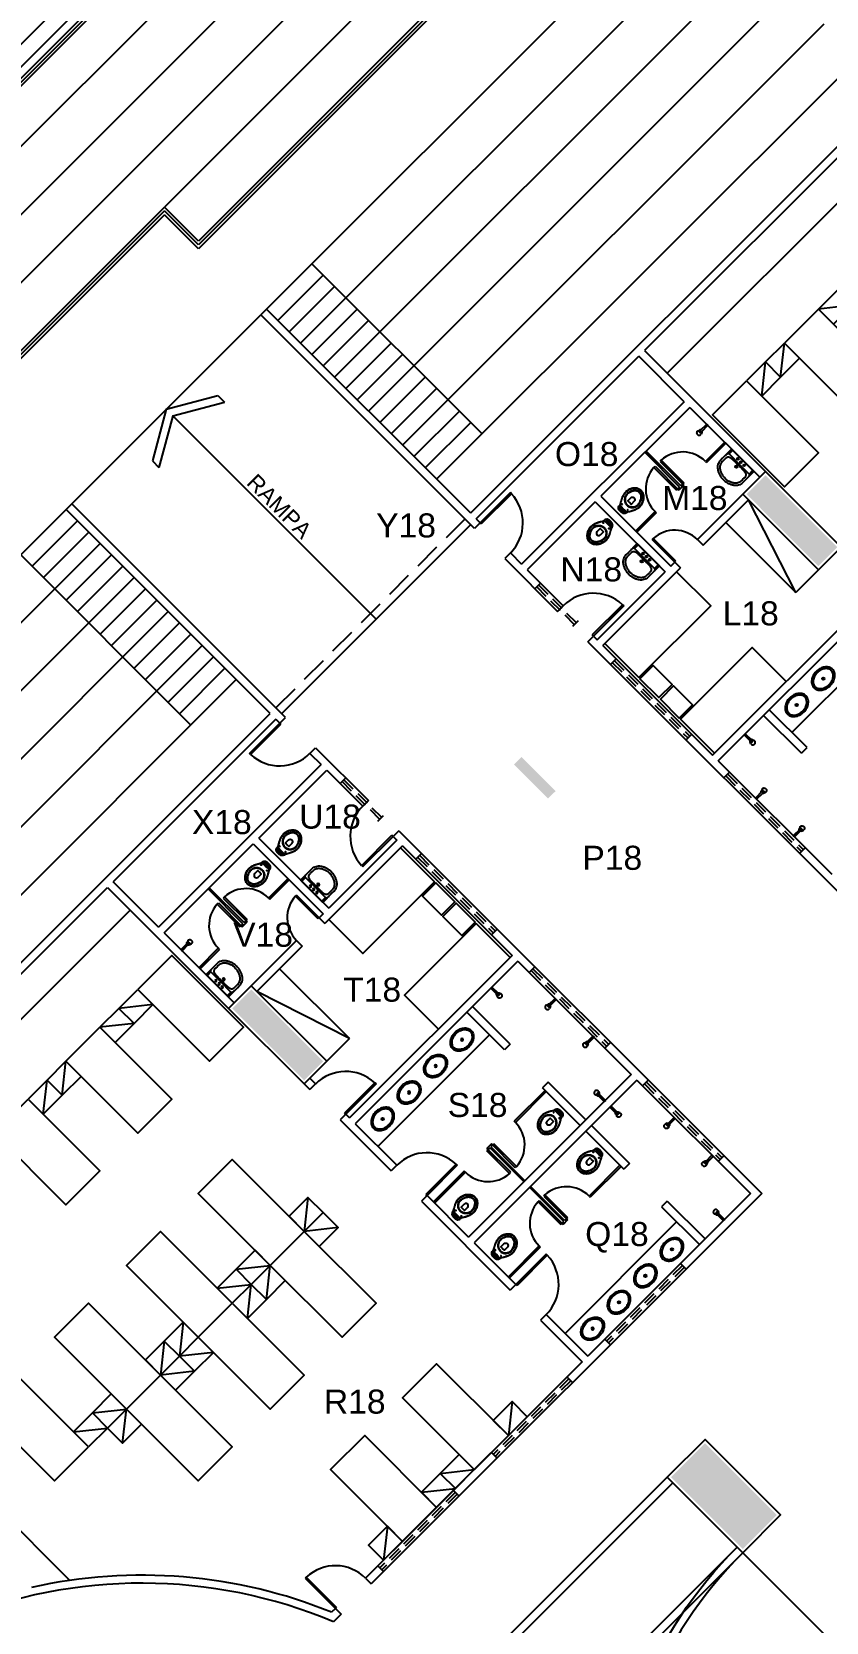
# Model space of a CAD drawing. Extents: x 652 to 872, y -56 to 210.
# Drawn here: x 798.19 to 813.04, y 89.05 to 118.8 of the extents above; entities that cross this region are included whole.
import ezdxf

# ---------------------------------------------------------------- set-up
doc = ezdxf.new("R2010")
doc.units = 0
doc.header["$LTSCALE"] = 2
doc.linetypes.add('HIDDEN', pattern=[0.375, 0.25, -0.125])
for name, color, linetype in [('ARQUIBANCADA-ARY', 2, 'CONTINUOUS'), ('DIVISÓRIAS-ARY', 2, 'CONTINUOUS'), ('ESQUADRIA-ALTA-ARY', 7, 'HIDDEN'), ('ESQUADRIA-ARY', 2, 'CONTINUOUS'), ('HACHURAS-ARY', 9, 'CONTINUOUS'), ('L_DECA', 7, 'CONTINUOUS'), ('MOBILIÁRIO-ARY', 7, 'CONTINUOUS'), ('PAREDE-ALTA-ARY', 1, 'CONTINUOUS'), ('PAREDE-BAIXA-ARY', 2, 'CONTINUOUS'), ('PEÇAS-SANIT-ARY', 7, 'CONTINUOUS'), ('PILARES-PRINC-ARY', 5, 'CONTINUOUS'), ('RAMPA-ARY', 2, 'CONTINUOUS'), ('RAMPA-INT-ARY', 7, 'CONTINUOUS'), ('RAMPA-PROJ-ARY', 7, 'HIDDEN'), ('TEXTO-PB-COR-ARY', 12, 'CONTINUOUS')]:
    doc.layers.add(name, color=color, linetype=linetype)
doc.styles.add('ARIAL', font='arial.ttf', dxfattribs={"height": 0.5})

# ---------------------------------------------------------------- blocks, each defined once
blk = doc.blocks.new('CHUVEIRO')
at = {"layer": 'PEÇAS-SANIT-ARY'}
for p, q in [((-0.029, 0.168), (-0.043, 0.208)), ((-0.015, 0.17), (0.015, 0.17)), ((-0.015, 0), (-0.015, 0.17)), ((0.015, 0), (-0.015, 0)), ((0.015, 0.17), (0.015, 0)), ((0.043, 0.207), (0.03, 0.175))]:
    blk.add_line(p, q, dxfattribs=at)
for points in [[(0.045, 0.22, 0.109452), (0.042, 0.235, 0.102376), (0.032, 0.248, 0.093737), (0.017, 0.257, 0.088426), (0, 0.26, 0.088426), (-0.017, 0.257, 0.093737), (-0.032, 0.248, 0.102376), (-0.042, 0.235, 0.109452), (-0.045, 0.22, 0.085068), (-0.043, 0.208, 0.102376)], [(0.015, 0.153, 0.061293), (0.021, 0.157, 0.104065), (0.028, 0.166, 0.115836), (0.03, 0.175, 0.115836), (0.028, 0.184, 0.104065), (0.021, 0.193, 0.09084), (0.012, 0.198, 0.083285), (0, 0.2, 0.083285), (-0.012, 0.198, 0.09084), (-0.021, 0.193, 0.104065), (-0.028, 0.184, 0.115836), (-0.03, 0.175, 0.115836), (-0.028, 0.166, 0.104065), (-0.021, 0.157, 0.061293), (-0.015, 0.153, 0.083285)], [(0.043, 0.207, 0.093692), (0.045, 0.22, 0.109452)]]:
    blk.add_lwpolyline(points, format="xyb", dxfattribs=at)
blk = doc.blocks.new('DUO04')
at = {"layer": 'L_DECA'}
blk.add_line((-27.8, 0), (27.8, 0), dxfattribs=at)
at = {"layer": 'L_DECA', "color": 1}
for p, q in [((-26.5, -9.9), (-26.5, 0)), ((26.5, -9.9), (26.5, 0)), ((-26.5, -9.9), (0, -9.9)), ((26.5, -9.9), (0, -9.9))]:
    blk.add_line(p, q, dxfattribs=at)
at = {"layer": 'L_DECA', "color": 7}
for points in [[(-27.8, 0), (-27.8, 0), (-28.5, -0.1), (-29.1, -0.3), (-29.4, -0.8), (-29.5, -1.4), (-29.5, -23.9)], [(27.8, 0), (27.8, 0), (28.5, -0.1), (29.1, -0.3), (29.4, -0.8), (29.5, -1.4), (29.5, -23.9)], [(-29.5, -23.9), (-29.5, -29.7), (-29.5, -29.7), (-29.4, -32.1), (-28.9, -34.4), (-28.2, -36.5), (-27.2, -38.6), (-26.1, -40.5), (-24.7, -42.2), (-23.1, -43.8), (-21.3, -45.2), (-21.3, -45.2), (-20.2, -45.9), (-19.1, -46.6), (-18, -47.2), (-16.9, -47.9), (-15.7, -48.4), (-14.5, -49), (-13.3, -49.4), (-12.1, -49.9), (-10.8, -50.3), (-9.5, -50.5), (-8.2, -50.9), (-6.7, -51.1), (-4.8, -51.4), (-2.9, -51.5), (-1.4, -51.5), (0, -51.5)], [(29.5, -23.9), (29.5, -29.7), (29.5, -29.7), (29.4, -32.1), (28.9, -34.4), (28.2, -36.5), (27.2, -38.6), (26.1, -40.5), (24.7, -42.2), (23.1, -43.8), (21.3, -45.2), (21.3, -45.2), (20.2, -45.9), (19.1, -46.6), (18, -47.2), (16.9, -47.9), (15.7, -48.4), (14.5, -49), (13.3, -49.4), (12.1, -49.9), (10.8, -50.3), (9.5, -50.5), (8.2, -50.9), (6.7, -51.1), (4.8, -51.4), (2.9, -51.5), (1.4, -51.5), (0, -51.5)]]:
    blk.add_lwpolyline(points, dxfattribs=at)
at = {"layer": 'L_DECA', "color": 1}
for points in [[(-26.5, -9.9), (-26.9, -10), (-27.5, -10.1), (-28, -10.6), (-28.4, -11.2), (-28.7, -11.9), (-29, -12.7), (-29.2, -13.7), (-29.4, -15), (-29.5, -16.8)], [(0, -12.4), (0, -12.4), (-0.8, -12.4), (-1.4, -12.4), (-1.1, -12.4), (-1.8, -12.4), (-2.5, -12.4), (-3.3, -12.4), (-3.9, -12.4), (-4.7, -12.4), (-7.9, -12.4), (-8.6, -12.4), (-9.3, -12.4), (-10, -12.4), (-10.7, -12.4), (-11.4, -12.4), (-12, -12.4), (-12.7, -12.4), (-12.7, -12.4), (-13.7, -12.4), (-14.7, -12.5), (-15.8, -12.6), (-16.8, -12.8), (-17.8, -13), (-18.8, -13.2), (-19.8, -13.5), (-20.8, -13.7), (-20.8, -13.7), (-21.7, -14.1), (-22.6, -14.7), (-23.3, -15.4), (-23.9, -16.1), (-24.5, -17), (-24.8, -18), (-25.1, -19), (-25.2, -20), (-25.2, -20), (-25.2, -21.8), (-25.2, -23.1), (-25.2, -23.9)], [(-25.2, -23.9), (-25.2, -27.3), (-25.2, -29.6), (-25.2, -29.6), (-25, -31.4), (-24.8, -33.1), (-24.2, -34.8), (-23.5, -36.3), (-22.6, -37.8), (-21.6, -39.1), (-20.4, -40.4), (-19.1, -41.4), (-19.1, -41.4), (-18.1, -42.1), (-17.1, -42.7), (-16.2, -43.3), (-15.2, -43.9), (-14.1, -44.4), (-13, -44.8), (-11.9, -45.3), (-10.8, -45.7), (-9.7, -46.1), (-8.6, -46.4), (-6.7, -46.8), (-5.2, -47), (-3.3, -47.2), (-2.1, -47.2), (-1, -47.2), (0, -47.2)], [(0, -12.4), (0, -12.4), (0.8, -12.4), (1.4, -12.4), (1.1, -12.4), (1.8, -12.4), (2.5, -12.4), (3.3, -12.4), (3.9, -12.4), (4.7, -12.4), (7.9, -12.4), (8.6, -12.4), (9.3, -12.4), (10, -12.4), (10.7, -12.4), (11.4, -12.4), (12, -12.4), (12.7, -12.4), (12.7, -12.4), (13.7, -12.4), (14.7, -12.5), (15.8, -12.6), (16.8, -12.8), (17.8, -13), (18.8, -13.2), (19.8, -13.5), (20.8, -13.7), (20.8, -13.7), (21.7, -14.1), (22.6, -14.7), (23.3, -15.4), (23.9, -16.1), (24.5, -17), (24.8, -18), (25.1, -19), (25.2, -20), (25.2, -20), (25.2, -21.8), (25.2, -23.1), (25.2, -23.9)], [(25.2, -23.9), (25.2, -27.3), (25.2, -29.6), (25.2, -29.6), (25, -31.4), (24.8, -33.1), (24.2, -34.8), (23.5, -36.3), (22.6, -37.8), (21.6, -39.1), (20.4, -40.4), (19.1, -41.4), (19.1, -41.4), (18.1, -42.1), (17.1, -42.7), (16.2, -43.3), (15.2, -43.9), (14.1, -44.4), (13, -44.8), (11.9, -45.3), (10.8, -45.7), (9.7, -46.1), (8.6, -46.4), (6.7, -46.8), (5.2, -47), (3.3, -47.2), (2.1, -47.2), (1, -47.2), (0, -47.2)], [(26.5, -9.9), (26.9, -10), (27.5, -10.1), (28, -10.6), (28.4, -11.2), (28.7, -11.9), (29, -12.7), (29.2, -13.7), (29.4, -15), (29.5, -16.8)]]:
    blk.add_lwpolyline(points, dxfattribs=at)
for centre, radius in [((-8.5, -4.9), 1.75), ((0, -17), 2.25), ((0, -4.9), 1.75), ((0, -17), 0.981), ((8.5, -4.9), 1.75)]:
    blk.add_circle(centre, radius, dxfattribs=at)
blk = doc.blocks.new('RAV10')
at = {"layer": 'L_DECA'}
blk.add_lwpolyline([(4.6, -12.9), (8.2, -12.9), (8.2, -12.9), (8.7, -13), (9.2, -13.2), (9.6, -13.5), (9.9, -14), (10.1, -14.3), (10.1, -14.3), (10.1, -14.3), (10.1, -14.3), (10.1, -14.3), (10.1, -14.3), (12.2, -18), (12.2, -18), (12.5, -18.6), (12.8, -19.1), (13.1, -19.6), (13.3, -20.1), (13.3, -20.1), (13.6, -20.6), (13.9, -21.1), (14.2, -21.5), (14.5, -22.1), (14.7, -22.6), (15, -23.1), (15.3, -23.6), (15.5, -24.1), (15.5, -24.1), (15.9, -24.8), (16.3, -25.6), (16.6, -26.3), (16.9, -27), (17.2, -27.8), (17.5, -28.6), (17.8, -29.4), (18, -30.2), (18, -30.2), (18.3, -31.4), (18.6, -32.6), (18.8, -33.9), (19, -35.2), (19.1, -36.4), (19.1, -37.7), (19.1, -39), (19, -40.3), (19, -40.3), (18.8, -41.6), (18.6, -42.9), (18.2, -44.2), (17.9, -45.5), (17.4, -46.8), (16.9, -48), (16.4, -49.3), (15.8, -50.4), (15.8, -50.4), (15.2, -51.4), (14.6, -52.3), (13.9, -53.1), (13.3, -53.9), (12.5, -54.8), (11.7, -55.5), (10.9, -56.3), (10.1, -57), (10.1, -57), (9, -57.8), (7.9, -58.5), (6.6, -59.1), (5.4, -59.6), (4.1, -60), (2.8, -60.3), (1.4, -60.4), (0, -60.5), (0, -60.5), (-1.4, -60.4), (-2.7, -60.3), (-4, -60), (-5.3, -59.6), (-6.6, -59.1), (-7.8, -58.5), (-9, -57.8), (-10.1, -57), (-10.1, -57), (-10.9, -56.3), (-11.7, -55.5), (-12.5, -54.8), (-13.2, -53.9), (-13.9, -53.1), (-14.5, -52.3), (-15.1, -51.4), (-15.7, -50.4), (-15.7, -50.4), (-16.3, -49.3), (-16.9, -48), (-17.4, -46.8), (-17.8, -45.5), (-18.2, -44.2), (-18.5, -42.9), (-18.7, -41.6), (-19, -40.3), (-19, -40.3), (-19, -39), (-19, -37.7), (-19, -36.4), (-18.9, -35.2), (-18.7, -33.9), (-18.5, -32.6), (-18.2, -31.4), (-17.9, -30.2), (-17.9, -30.2), (-17.7, -29.4), (-17.4, -28.6), (-17.1, -27.8), (-16.9, -27), (-16.6, -26.3), (-16.2, -25.6), (-15.8, -24.8), (-15.5, -24.1), (-15.5, -24.1), (-15.2, -23.6), (-15, -23.1), (-14.7, -22.6), (-14.4, -22.1), (-14.2, -21.5), (-13.9, -21.1), (-13.6, -20.6), (-13.3, -20.1), (-13.3, -20.1), (-13.1, -19.6), (-12.8, -19.1), (-12.4, -18.6), (-12.1, -18), (-10.1, -14.3), (-10.1, -14.3), (-10.1, -14.3), (-10.1, -14.3), (-10.1, -14.3), (-10.1, -14.3), (-9.8, -14), (-9.8, -14), (-9.6, -13.5), (-9.1, -13.2), (-8.6, -13), (-8.1, -12.9), (-4.5, -12.9)], dxfattribs=at)
at = {"layer": 'L_DECA', "color": 1}
for points in [[(12.2, -18), (13.3, -20.1), (13.3, -20.1), (13.6, -20.6), (13.8, -21.1), (14.1, -21.5), (14.3, -22.1), (14.5, -22.6), (14.7, -23.1), (15, -23.6), (15.2, -24.1), (15.2, -24.1), (15.5, -24.8), (15.9, -25.6), (16.2, -26.3), (16.6, -27.1), (16.9, -27.8), (17.1, -28.5), (17.4, -29.4), (17.6, -30.2), (17.6, -30.2), (17.9, -31.4), (18.1, -32.6), (18.3, -33.9), (18.5, -35.2), (18.5, -36.4), (18.5, -37.7), (18.5, -39), (18.4, -40.3), (18.4, -40.3), (18.2, -41.6), (17.9, -42.9), (17.6, -44.2), (17.2, -45.5), (16.7, -46.8), (16.2, -48), (15.6, -49.3), (15, -50.4), (15, -50.4), (14.4, -51.2), (13.9, -52), (13.3, -52.8), (12.8, -53.5), (12.2, -54.2), (11.5, -54.9), (10.9, -55.5), (10.1, -56.2), (10.1, -56.2), (9, -57.1), (7.9, -57.8), (6.6, -58.4), (5.4, -58.9), (4.1, -59.3), (2.8, -59.6), (1.4, -59.8), (0, -59.8), (0, -59.8), (-1.4, -59.8), (-2.7, -59.6), (-4.1, -59.3), (-5.3, -58.9), (-6.6, -58.4), (-7.8, -57.8), (-9, -57.1), (-10.1, -56.2), (-10.1, -56.2), (-10.8, -55.5), (-11.5, -54.9), (-12.1, -54.2), (-12.7, -53.5), (-13.3, -52.8), (-13.9, -52), (-14.4, -51.2), (-14.9, -50.4), (-14.9, -50.4), (-15.5, -49.3), (-16.1, -48), (-16.6, -46.8), (-17.1, -45.5), (-17.5, -44.2), (-17.9, -42.9), (-18.1, -41.6), (-18.3, -40.3), (-18.3, -40.3), (-18.4, -39.1), (-18.5, -37.7), (-18.5, -36.4), (-18.4, -35.2), (-18.2, -33.9), (-18, -32.6), (-17.8, -31.4), (-17.5, -30.2), (-17.5, -30.2), (-17.3, -29.4), (-17, -28.6), (-16.8, -27.8), (-16.5, -27.1), (-16.2, -26.3), (-15.8, -25.6), (-15.5, -24.8), (-15.2, -24.1), (-15.2, -24.1), (-15, -23.6), (-14.7, -23.1), (-14.5, -22.6), (-14.2, -22.1), (-14, -21.5), (-13.7, -21.1), (-13.5, -20.6), (-13.2, -20.1), (-12.1, -18)], [(-12.9, -30.2), (-12.9, -30.2), (-12.4, -29.3), (-11.9, -28.4), (-11.2, -27.7), (-10.6, -26.9), (-9.9, -26.2), (-9.2, -25.6), (-8.4, -25), (-7.5, -24.4), (-6.7, -23.9), (-5.8, -23.5), (-4.9, -23.1), (-3.9, -22.8), (-3, -22.6), (-2, -22.4), (-1, -22.3), (0, -22.2), (0, -22.2), (1, -22.3), (2, -22.4), (3, -22.6), (4, -22.8), (5, -23.1), (5.8, -23.5), (6.8, -23.9), (7.6, -24.4), (8.5, -25), (9.3, -25.6), (10, -26.2), (10.6, -26.9), (11.3, -27.7), (12, -28.4), (12.5, -29.3), (13, -30.2), (13, -30.2), (13.6, -31.3), (14, -32.6), (14.3, -33.8), (14.6, -35.1), (14.7, -36.4), (14.7, -37.7), (14.7, -39), (14.4, -40.3), (14.4, -40.3), (14.2, -41.6), (13.8, -42.9), (13.4, -44.2), (12.9, -45.5), (12.4, -46.8), (11.7, -48), (11.1, -49.3), (10.4, -50.4), (10.4, -50.4), (9.4, -51.7), (8.4, -52.8), (7.2, -53.8), (5.9, -54.6), (4.5, -55.2), (3.1, -55.8), (1.5, -56.1), (0, -56.2), (0, -56.2), (-1.5, -56.1), (-3.1, -55.8), (-4.4, -55.2), (-5.8, -54.6), (-7.1, -53.8), (-8.3, -52.8), (-9.3, -51.7), (-10.3, -50.4), (-10.3, -50.4), (-11, -49.3), (-11.7, -48), (-12.3, -46.8), (-12.8, -45.5), (-13.3, -44.2), (-13.7, -42.9), (-14.1, -41.6), (-14.4, -40.3), (-14.4, -40.3), (-14.6, -39), (-14.7, -37.7), (-14.6, -36.4), (-14.5, -35.1), (-14.2, -33.8), (-13.9, -32.6), (-13.5, -31.3), (-12.9, -30.2)], [(-12, -30.2), (-12, -30.2), (-11.5, -29.4), (-11, -28.6), (-10.4, -27.9), (-9.8, -27.2), (-9.1, -26.7), (-8.5, -26.1), (-7.7, -25.5), (-6.9, -25), (-6.1, -24.6), (-5.3, -24.2), (-4.5, -23.9), (-3.6, -23.6), (-2.8, -23.4), (-1.8, -23.2), (-0.9, -23.2), (0, -23.1), (0, -23.1), (0.9, -23.2), (1.9, -23.2), (2.8, -23.4), (3.6, -23.6), (4.5, -23.9), (5.4, -24.2), (6.2, -24.6), (7, -25), (7.7, -25.5), (8.5, -26.1), (9.2, -26.7), (9.8, -27.2), (10.4, -27.9), (11, -28.6), (11.5, -29.4), (12, -30.2), (12, -30.2), (12.7, -31.3), (13.2, -32.6), (13.6, -33.8), (13.9, -35), (14.1, -36.4), (14.1, -37.7), (14.1, -39), (13.9, -40.3), (13.9, -40.3), (13.6, -41.7), (13.2, -43), (12.8, -44.3), (12.3, -45.5), (11.7, -46.9), (11.1, -48.1), (10.4, -49.3), (9.6, -50.4), (9.6, -50.4), (8.8, -51.6), (7.8, -52.6), (6.7, -53.5), (5.5, -54.2), (4.2, -54.8), (2.8, -55.3), (1.5, -55.5), (0, -55.7), (0, -55.7), (-1.5, -55.5), (-2.8, -55.3), (-4.2, -54.8), (-5.4, -54.2), (-6.6, -53.5), (-7.7, -52.6), (-8.7, -51.6), (-9.6, -50.4), (-9.6, -50.4), (-10.3, -49.3), (-11, -48.1), (-11.7, -46.9), (-12.2, -45.5), (-12.7, -44.3), (-13.1, -43), (-13.5, -41.7), (-13.8, -40.3), (-13.8, -40.3), (-14, -39), (-14.1, -37.7), (-14, -36.4), (-13.9, -35), (-13.6, -33.8), (-13.2, -32.6), (-12.7, -31.3), (-12, -30.2)], [(-7.7, -9.4), (-8.1, -10.1), (-8.5, -10.8), (-8.6, -11.4), (-8.8, -12.2), (-8.8, -13.1)], [(-5.1, -12.9), (-5.1, -9.7), (-5.1, -7.8), (-5.1, -7.8), (-5.2, -7.6), (-5.3, -7.5), (-5.5, -7.4), (-5.9, -7.6), (-5.9, -7.6), (-6.4, -8), (-7.1, -8.6), (-7.7, -9.4)], [(5.1, -9.3), (5, -8.9), (4.6, -8.3), (3.9, -7.8), (3.1, -7.7), (0, -7.7), (-3.1, -7.7), (-3.1, -7.7), (-3.9, -7.8), (-4.5, -8.3), (-5, -8.9), (-5.1, -9.7)], [(4.6, -12.9), (4.6, -12.9), (4.2, -12.9), (3.9, -12.6), (3.6, -12.4), (3.6, -12), (3.6, -10.7), (3.6, -10.7), (3.6, -10.5), (3.6, -10.4), (3.7, -10.2), (3.9, -10.1), (3.9, -10.1), (3.9, -9.9), (3.9, -9.7), (3.8, -9.5), (3.6, -9.4), (0, -9.4), (-3.5, -9.4), (-3.5, -9.4), (-3.7, -9.5), (-3.9, -9.7), (-3.9, -9.9), (-3.8, -10.1), (-3.8, -10.1), (-3.6, -10.2), (-3.6, -10.4), (-3.5, -10.5), (-3.5, -10.7), (-3.5, -12), (-3.5, -12), (-3.6, -12.4), (-3.8, -12.6), (-4.1, -12.9), (-4.5, -12.9)], [(-4.5, -37), (-4.5, -29), (0, -29)], [(3.7, -10.3), (0, -10.3), (-3.6, -10.3)], [(4.6, -37), (4.6, -29), (0, -29)], [(5.1, -12.9), (5.1, -9.7), (5.1, -7.8), (5.1, -7.8), (5.2, -7.6), (5.3, -7.5), (5.5, -7.4), (5.9, -7.6), (5.9, -7.6), (6.4, -8), (7.1, -8.6), (7.7, -9.4)], [(7.7, -9.4), (8.1, -10.1), (8.5, -10.8), (8.6, -11.4), (8.8, -12.2), (8.8, -13.1)]]:
    blk.add_lwpolyline(points, dxfattribs=at)
at = {"layer": 'L_DECA', "color": 7}
for points in [[(10.1, -14.3), (10.1, -14.3), (10.1, -14.3), (10.1, -14.3), (10.1, -14.3), (10.1, -14.3), (9.6, -11.3), (9.6, -11.3), (9.3, -10.2), (8.9, -9.3), (8.3, -8.5), (7.7, -7.7), (6.9, -7), (6.1, -6.5), (5.1, -6.2), (4.1, -5.9), (4.1, -5.9), (3.6, -5.8), (3.1, -5.7), (2.6, -5.6), (2, -5.6), (1.5, -5.6), (1, -5.5), (0.5, -5.5), (0, -5.5), (0, -5.5), (-0.5, -5.5), (-1, -5.5), (-1.5, -5.6), (-2, -5.6), (-2.5, -5.6), (-3, -5.7), (-3.5, -5.8), (-4, -5.9), (-4, -5.9), (-5, -6.2), (-6, -6.5), (-6.9, -7), (-7.6, -7.7), (-8.2, -8.5), (-8.8, -9.3), (-9.3, -10.2), (-9.6, -11.3), (-10, -14.3), (-10, -14.3), (-10, -14.3), (-10, -14.3), (-10, -14.3), (-10.1, -14.3)], [(-4.5, -12.9), (0, -12.9)], [(4.6, -12.9), (0, -12.9)]]:
    blk.add_lwpolyline(points, dxfattribs=at)
at = {"layer": 'L_DECA', "color": 1}
for centre in [(-7.6, -17), (7.6, -17)]:
    blk.add_circle(centre, 0.672, dxfattribs=at)
blk.add_arc((0, -37), 4.56, 180, 0, dxfattribs=at)
blk = doc.blocks.new('CUB01')
at = {"layer": 'L_DECA'}
blk.add_lwpolyline([(-24.5, -18.7, 0.124977), (-22.8, -25.6, 0.105809), (-17.3, -31.9, 0.086634), (-9.6, -35.9, 0.076682), (0, -37.4, 0.076682), (9.6, -35.9, 0.086634), (17.3, -31.9, 0.105809), (22.8, -25.6, 0.124977), (24.5, -18.7, 0.124977), (22.8, -11.8, 0.105809), (17.3, -5.5, 0.086634), (9.6, -1.5, 0.076682), (0, 0, 0.076682), (-9.6, -1.5, 0.086634), (-17.3, -5.5, 0.105809), (-22.8, -11.8, 0.124977)], format="xyb", close=True, dxfattribs=at)
at = {"layer": 'L_DECA', "color": 1}
blk.add_lwpolyline([(0.1, -2.9, 0.074123), (-8.3, -4.1, 0.084852), (-15, -7.5, 0.106323), (-19.8, -12.9, 0.128843), (-21.3, -18.6, 0.128843), (-19.8, -24.4, 0.106323), (-15, -29.8, 0.084852), (-8.3, -33.1, 0.074123), (0.1, -34.4, 0.074123), (8.6, -33.1, 0.084852), (15.3, -29.8, 0.106323), (20, -24.4, 0.128843), (21.5, -18.6, 0.128843), (20, -12.9, 0.106323), (15.3, -7.5, 0.084852), (8.6, -4.1, 0.074123)], format="xyb", close=True, dxfattribs=at)
for radius in [2.25, 1.06]:
    blk.add_circle((0.1, -18.7), radius, dxfattribs=at)

msp = doc.modelspace()

# ---------------------------------------------------------------- hatches: boundary and pattern name
at = {"layer": 'HACHURAS-ARY', "ltscale": 0.5}
for points in [[(811.905, 110.502), (811.552, 110.149), (812.895, 108.805), (813.249, 109.159)], [(807.344, 105.234), (807.203, 105.093), (807.839, 104.457), (807.981, 104.598)], [(802.289, 100.886), (801.935, 100.532), (803.278, 99.189), (803.632, 99.542)], [(810.774, 92.4), (810.137, 91.764), (811.481, 90.421), (812.117, 91.057)]]:
    msp.add_hatch(color=256, dxfattribs=at).paths.add_polyline_path(points)

# ---------------------------------------------------------------- linework, layer by layer
at = {"layer": 'ARQUIBANCADA-ARY'}
for p, q in [((803.095, 123.042), (789.395, 109.343)), ((803.995, 122.669), (789.768, 108.443)), ((804.895, 122.297), (790.141, 107.543)), ((805.795, 121.924), (790.513, 106.643)), ((806.695, 121.551), (800.664, 115.521)), ((807.595, 121.178), (801.301, 114.884)), ((809.395, 120.433), (802.574, 113.611)), ((810.295, 120.06), (803.21, 112.975)), ((811.195, 119.687), (803.846, 112.339)), ((812.095, 119.314), (804.483, 111.702)), ((812.995, 118.942), (805.119, 111.066)), ((813.895, 118.569), (805.756, 110.43)), ((796.917, 111.773), (800.664, 115.521)), ((796.987, 111.773), (800.664, 115.45)), ((801.301, 114.884), (800.664, 115.521)), ((801.301, 114.814), (800.664, 115.45)), ((797.058, 111.773), (800.664, 115.379)), ((801.301, 114.743), (800.664, 115.379)), ((803.634, 114.248), (802.786, 113.399)), ((806.604, 111.278), (803.422, 114.46)), ((803.846, 114.036), (802.998, 113.187)), ((804.271, 113.611), (803.422, 112.763)), ((804.483, 113.399), (803.634, 112.551)), ((804.907, 112.975), (804.058, 112.127)), ((805.119, 112.763), (804.271, 111.914)), ((805.543, 112.339), (804.695, 111.49)), ((805.756, 112.127), (804.907, 111.278)), ((806.18, 111.702), (805.331, 110.854)), ((806.392, 111.49), (805.543, 110.642)), ((798.826, 109.864), (792.005, 103.043)), ((798.189, 108.803), (799.038, 109.652)), ((799.462, 109.227), (792.377, 102.143)), ((798.402, 108.591), (799.25, 109.44)), ((801.159, 105.833), (797.977, 109.015)), ((798.826, 108.167), (799.674, 109.015)), ((800.099, 108.591), (792.75, 101.243)), ((799.038, 107.955), (799.887, 108.803)), ((799.462, 107.53), (800.311, 108.379)), ((799.674, 107.318), (800.523, 108.167)), ((800.735, 107.955), (793.123, 100.343)), ((800.099, 106.894), (800.947, 107.743)), ((800.311, 106.682), (801.159, 107.53)), ((801.371, 107.318), (793.496, 99.443)), ((800.735, 106.258), (801.584, 107.106)), ((800.947, 106.045), (801.796, 106.894)), ((802.008, 106.682), (793.869, 98.543))]:
    msp.add_line(p, q, dxfattribs=at)
at = {"layer": 'ARQUIBANCADA-ARY', "linetype": 'HIDDEN'}
msp.add_line((806.286, 109.687), (802.75, 106.152), dxfattribs=at)
at = {"layer": 'DIVISÓRIAS-ARY'}
for p, q in [((811.142, 111.125), (810.781, 110.764)), ((811.163, 111.103), (810.802, 110.743)), ((810.3, 110.283), (809.65, 110.934)), ((810.321, 110.304), (809.671, 110.955)), ((809.82, 110.65), (809.841, 110.672)), ((809.841, 110.672), (810.286, 110.227)), ((809.954, 110.785), (809.933, 110.763)), ((809.933, 110.763), (810.378, 110.319)), ((809.954, 110.785), (810.378, 110.361)), ((810.781, 110.764), (810.802, 110.743)), ((809.82, 110.65), (810.243, 110.227)), ((807.134, 110.182), (806.569, 109.616)), ((807.155, 110.16), (806.59, 109.595)), ((807.155, 110.16), (807.134, 110.182)), ((810.265, 110.248), (810.243, 110.227)), ((810.265, 110.248), (810.3, 110.283)), ((810.3, 110.283), (810.265, 110.248)), ((810.378, 110.319), (810.286, 110.227)), ((810.357, 110.34), (810.321, 110.304)), ((810.321, 110.304), (810.357, 110.34)), ((810.357, 110.34), (810.378, 110.361)), ((809.84, 109.824), (809.48, 109.463)), ((809.862, 109.802), (809.501, 109.442)), ((809.84, 109.824), (809.862, 109.802)), ((806.569, 109.616), (806.59, 109.595)), ((809.806, 109.321), (809.784, 109.3)), ((810.208, 108.876), (809.784, 109.3)), ((810.229, 108.897), (809.806, 109.321)), ((810.208, 108.876), (810.229, 108.897)), ((808.122, 108.063), (808.101, 108.042)), ((809.232, 108.084), (808.667, 107.518)), ((809.253, 108.062), (808.688, 107.497)), ((809.232, 108.084), (809.253, 108.062)), ((808.688, 107.497), (808.667, 107.518)), ((802.256, 105.303), (802.821, 105.869)), ((802.277, 105.282), (802.842, 105.847)), ((802.821, 105.869), (802.842, 105.847)), ((802.277, 105.282), (802.256, 105.303)), ((804.375, 104.315), (804.396, 104.336)), ((804.354, 103.205), (804.919, 103.771)), ((804.375, 103.184), (804.94, 103.75)), ((804.94, 103.75), (804.919, 103.771)), ((802.614, 102.597), (802.974, 102.958)), ((802.635, 102.576), (802.996, 102.936)), ((804.354, 103.205), (804.375, 103.184)), ((802.133, 102.116), (801.482, 102.767)), ((802.154, 102.137), (801.504, 102.788)), ((803.116, 102.632), (803.138, 102.653)), ((803.561, 102.229), (803.138, 102.653)), ((801.653, 102.483), (801.674, 102.504)), ((801.653, 102.483), (802.076, 102.06)), ((801.674, 102.504), (802.119, 102.06)), ((801.787, 102.618), (801.766, 102.596)), ((801.766, 102.596), (802.211, 102.151)), ((801.787, 102.618), (802.211, 102.194)), ((802.614, 102.597), (802.635, 102.576)), ((803.54, 102.208), (803.116, 102.632)), ((802.098, 102.081), (802.076, 102.06)), ((802.133, 102.116), (802.098, 102.081)), ((802.098, 102.081), (802.133, 102.116)), ((802.119, 102.06), (802.211, 102.151)), ((802.154, 102.137), (802.19, 102.173)), ((802.19, 102.173), (802.154, 102.137)), ((802.19, 102.173), (802.211, 102.194)), ((803.561, 102.229), (803.54, 102.208)), ((801.313, 101.296), (801.673, 101.656)), ((801.334, 101.275), (801.695, 101.635)), ((801.673, 101.656), (801.695, 101.635)), ((804.6, 99.139), (804.035, 98.573)), ((804.622, 99.118), (804.056, 98.552)), ((804.6, 99.139), (804.622, 99.118)), ((807.783, 98.998), (807.206, 98.421)), ((807.804, 98.977), (807.228, 98.4)), ((804.056, 98.552), (804.035, 98.573)), ((807.228, 98.4), (807.206, 98.421)), ((806.782, 97.997), (806.697, 97.912)), ((807.142, 97.467), (806.697, 97.912)), ((806.719, 97.891), (806.697, 97.87)), ((806.754, 97.926), (806.719, 97.891)), ((806.754, 97.926), (807.39, 97.29)), ((806.803, 97.976), (806.768, 97.941)), ((806.768, 97.941), (807.404, 97.304)), ((807.227, 97.552), (806.782, 97.997)), ((806.803, 97.976), (806.825, 97.997)), ((807.248, 97.573), (806.825, 97.997)), ((806.121, 97.618), (805.555, 97.053)), ((806.142, 97.597), (805.577, 97.032)), ((806.121, 97.618), (806.142, 97.597)), ((807.121, 97.446), (806.697, 97.87)), ((809.183, 97.598), (808.607, 97.021)), ((806.273, 97.488), (805.697, 96.912)), ((806.294, 97.467), (805.718, 96.891)), ((806.294, 97.467), (806.273, 97.488)), ((807.121, 97.446), (807.142, 97.467)), ((807.248, 97.573), (807.227, 97.552)), ((809.204, 97.576), (808.628, 97)), ((805.577, 97.032), (805.555, 97.053)), ((808.133, 96.548), (807.496, 97.184)), ((808.147, 96.562), (807.511, 97.198)), ((807.78, 97.042), (807.759, 97.021)), ((807.759, 97.021), (808.203, 96.576)), ((807.78, 97.042), (808.203, 96.618)), ((808.607, 97.021), (808.628, 97)), ((807.652, 96.915), (807.674, 96.936)), ((807.652, 96.915), (808.076, 96.491)), ((807.674, 96.936), (808.119, 96.491)), ((808.097, 96.512), (808.076, 96.491)), ((808.133, 96.548), (808.097, 96.512)), ((808.203, 96.576), (808.119, 96.491)), ((808.182, 96.597), (808.147, 96.562)), ((808.182, 96.597), (808.203, 96.618)), ((807.673, 96.088), (807.097, 95.512)), ((807.694, 96.067), (807.118, 95.49)), ((807.804, 95.936), (807.238, 95.37)), ((807.825, 95.914), (807.259, 95.349)), ((807.673, 96.088), (807.694, 96.067)), ((807.825, 95.914), (807.804, 95.936)), ((807.238, 95.37), (807.259, 95.349)), ((803.318, 89.894), (803.297, 89.872)), ((803.297, 89.872), (803.862, 89.307)), ((803.318, 89.894), (803.883, 89.328)), ((803.862, 89.307), (803.883, 89.328))]:
    msp.add_line(p, q, dxfattribs=at)
at = {"layer": 'DIVISÓRIAS-ARY', "color": 7, "ltscale": 0.5}
for centre, radius, start, end in [((810.357, 110.34), 0.6, 45, 132.134), ((810.265, 110.248), 0.6, 137.866, 225), ((806.569, 109.616), 0.8, 315, 42.8509), ((808.688, 107.497), 0.8, 47.1491, 135), ((802.821, 105.869), 0.8, 227.1491, 315), ((804.94, 103.75), 0.8, 135, 222.8509), ((802.19, 102.173), 0.6, 45, 132.134), ((802.098, 102.081), 0.6, 137.866, 225), ((806.803, 97.976), 0.6, 317.866, 45), ((806.719, 97.891), 0.6, 225, 312.134), ((808.182, 96.597), 0.6, 45, 132.134), ((808.097, 96.512), 0.6, 137.866, 225)]:
    msp.add_arc(centre, radius, start, end, dxfattribs=at)
at = {"layer": 'ESQUADRIA-ALTA-ARY', "ltscale": 0.5}
for p, q in [((807.698, 108.487), (807.592, 108.381)), ((807.698, 108.487), (807.592, 108.381)), ((808.334, 107.709), (807.627, 108.416)), ((808.37, 107.745), (807.663, 108.452)), ((808.405, 107.78), (808.299, 107.674)), ((809.112, 107.073), (809.006, 106.967)), ((809.041, 107.002), (810.456, 105.588)), ((809.077, 107.038), (810.491, 105.623)), ((810.526, 105.659), (810.42, 105.553)), ((803.95, 104.739), (804.056, 104.846)), ((803.95, 104.739), (804.056, 104.846)), ((804.693, 104.068), (803.986, 104.775)), ((804.728, 104.103), (804.021, 104.81)), ((811.233, 104.952), (811.127, 104.846)), ((811.163, 104.881), (812.577, 103.467)), ((811.198, 104.916), (812.612, 103.502)), ((804.657, 104.032), (804.763, 104.138)), ((812.648, 103.537), (812.542, 103.431)), ((805.364, 103.325), (805.471, 103.431)), ((805.4, 103.361), (806.814, 101.946)), ((805.435, 103.396), (806.849, 101.982)), ((806.779, 101.911), (806.885, 102.017)), ((807.486, 101.204), (807.592, 101.31)), ((807.521, 101.239), (808.935, 99.825)), ((807.556, 101.275), (808.971, 99.86)), ((808.9, 99.79), (809.006, 99.896)), ((809.607, 99.083), (809.713, 99.189)), ((809.642, 99.118), (811.057, 97.704)), ((809.678, 99.153), (811.092, 97.739)), ((811.021, 97.668), (811.127, 97.774)), ((810.35, 95.724), (808.935, 94.31)), ((810.385, 95.688), (808.971, 94.274)), ((810.314, 95.759), (810.42, 95.653)), ((808.9, 94.345), (809.006, 94.239)), ((808.228, 93.603), (806.814, 92.188)), ((808.264, 93.567), (806.849, 92.153)), ((808.193, 93.638), (808.299, 93.532)), ((808.193, 93.638), (808.299, 93.532)), ((806.779, 92.224), (806.885, 92.118)), ((806.107, 91.481), (804.693, 90.067)), ((806.142, 91.446), (804.728, 90.032)), ((806.072, 91.517), (806.178, 91.41)), ((804.657, 90.102), (804.763, 89.996))]:
    msp.add_line(p, q, dxfattribs=at)
at = {"layer": 'ESQUADRIA-ARY'}
for p, q in [((803.137, 123.014), (789.423, 109.3)), ((803.18, 122.986), (789.452, 109.258)), ((807.559, 121.072), (801.301, 114.814)), ((807.595, 121.037), (801.301, 114.743))]:
    msp.add_line(p, q, dxfattribs=at)
at = {"layer": 'MOBILIÁRIO-ARY'}
for p, q in [((792.391, 112.975), (799.462, 120.046)), ((792.603, 112.763), (799.674, 119.834)), ((795.177, 93.553), (798.898, 89.833))]:
    msp.add_line(p, q, dxfattribs=at)
at = {"layer": 'MOBILIÁRIO-ARY', "ltscale": 0.5}
for p, q in [((813.532, 113.684), (812.895, 113.614)), ((812.188, 112.341), (812.259, 112.977)), ((811.834, 111.987), (811.905, 112.624)), ((812.471, 108.31), (811.587, 110.043)), ((811.163, 109.618), (812.471, 108.31)), ((812.895, 108.735), (812.471, 108.31)), ((802.819, 101.275), (804.127, 99.966)), ((804.127, 99.966), (802.395, 100.85)), ((800.45, 100.603), (799.814, 100.532)), ((800.097, 100.249), (799.46, 100.179)), ((803.703, 99.542), (804.127, 99.966)), ((798.753, 98.906), (798.824, 99.542)), ((798.399, 98.552), (798.47, 99.189)), ((803.349, 96.997), (803.278, 96.36)), ((803.915, 96.431), (803.278, 96.36)), ((802.006, 95.653), (802.642, 95.724)), ((802.571, 95.087), (802.642, 95.724)), ((801.652, 95.3), (802.289, 95.37)), ((802.218, 94.734), (802.289, 95.37)), ((801.016, 94.663), (800.945, 94.027)), ((800.662, 94.31), (800.591, 93.673)), ((801.581, 94.097), (800.945, 94.027)), ((801.228, 93.744), (800.591, 93.673)), ((807.168, 93.178), (807.097, 92.542)), ((799.319, 92.966), (799.955, 93.037)), ((799.884, 92.4), (799.955, 93.037)), ((798.965, 92.613), (799.602, 92.683)), ((805.824, 91.835), (806.46, 91.905)), ((805.471, 91.481), (806.107, 91.552)), ((804.834, 90.845), (804.763, 90.208))]:
    msp.add_line(p, q, dxfattribs=at)
at = {"layer": 'MOBILIÁRIO-ARY'}
for points in [[(812.895, 113.614), (813.178, 113.331), (813.532, 113.684), (813.249, 113.967)], [(812.259, 112.977), (813.602, 111.634), (814.239, 112.27), (812.895, 113.614)], [(812.259, 112.977), (812.542, 112.694), (812.188, 112.341), (811.905, 112.624)], [(811.552, 112.27), (811.834, 111.987), (812.188, 112.341), (811.905, 112.624)], [(811.552, 112.27), (812.895, 110.927), (812.259, 110.29), (810.915, 111.634)], [(809.536, 106.719), (810.88, 108.063), (810.243, 108.699), (808.9, 107.356)], [(810.314, 105.942), (811.658, 107.285), (812.294, 106.649), (810.951, 105.305)], [(809.558, 106.698), (809.805, 106.946), (810.159, 106.592), (809.911, 106.345)], [(810.293, 105.963), (810.54, 106.21), (810.187, 106.564), (809.939, 106.316)], [(805.718, 102.901), (804.375, 101.557), (803.738, 102.194), (805.082, 103.537)], [(805.739, 102.88), (805.492, 102.632), (805.845, 102.279), (806.093, 102.526)], [(806.475, 102.144), (806.227, 101.897), (805.874, 102.25), (806.121, 102.498)], [(806.496, 102.123), (805.152, 100.78), (805.789, 100.143), (807.132, 101.487)], [(800.167, 100.886), (801.511, 99.542), (802.147, 100.179), (800.804, 101.522)], [(800.167, 100.886), (800.45, 100.603), (800.097, 100.249), (799.814, 100.532)], [(799.46, 100.179), (799.743, 99.896), (800.097, 100.249), (799.814, 100.532)], [(799.46, 100.179), (800.804, 98.835), (800.167, 98.199), (798.824, 99.542)], [(798.824, 99.542), (799.107, 99.259), (798.753, 98.906), (798.47, 99.189)], [(798.117, 98.835), (798.399, 98.552), (798.753, 98.906), (798.47, 99.189)], [(798.117, 98.835), (799.46, 97.492), (798.824, 96.855), (797.48, 98.199)], [(803.278, 96.36), (801.935, 97.704), (801.299, 97.067), (802.642, 95.724)], [(803.278, 96.36), (802.996, 96.643), (803.349, 96.997), (803.632, 96.714)], [(803.278, 96.36), (803.561, 96.077), (803.915, 96.431), (803.632, 96.714)], [(801.935, 95.017), (800.591, 96.36), (799.955, 95.724), (801.299, 94.38)], [(803.278, 96.36), (804.622, 95.017), (803.986, 94.38), (802.642, 95.724)], [(802.642, 95.724), (802.359, 96.007), (802.006, 95.653), (802.289, 95.37)], [(801.935, 95.017), (801.652, 95.3), (802.006, 95.653), (802.289, 95.37)], [(802.642, 95.724), (802.925, 95.441), (802.571, 95.087), (802.289, 95.37)], [(801.935, 95.017), (802.218, 94.734), (802.571, 95.087), (802.289, 95.37)], [(799.955, 93.037), (798.612, 94.38), (799.248, 95.017), (800.591, 93.673)], [(801.935, 95.017), (803.278, 93.673), (802.642, 93.037), (801.299, 94.38)], [(801.299, 94.38), (801.016, 94.663), (800.662, 94.31), (800.945, 94.027)], [(800.591, 93.673), (800.309, 93.956), (800.662, 94.31), (800.945, 94.027)], [(801.299, 94.38), (801.581, 94.097), (801.228, 93.744), (800.945, 94.027)], [(800.591, 93.673), (800.874, 93.39), (801.228, 93.744), (800.945, 94.027)], [(807.097, 92.542), (805.753, 93.885), (805.117, 93.249), (806.46, 91.905)], [(799.248, 92.33), (797.904, 93.673), (797.268, 93.037), (798.612, 91.693)], [(799.955, 93.037), (801.299, 91.693), (801.935, 92.33), (800.591, 93.673)], [(799.955, 93.037), (799.672, 93.32), (799.319, 92.966), (799.602, 92.683)], [(807.097, 92.542), (806.814, 92.825), (807.168, 93.178), (807.45, 92.895)], [(799.248, 92.33), (798.965, 92.613), (799.319, 92.966), (799.602, 92.683)], [(799.955, 93.037), (800.238, 92.754), (799.884, 92.4), (799.602, 92.683)], [(805.753, 91.198), (804.41, 92.542), (803.773, 91.905), (805.117, 90.562)], [(806.46, 91.905), (806.178, 92.188), (805.824, 91.835), (806.107, 91.552)], [(805.753, 91.198), (805.471, 91.481), (805.824, 91.835), (806.107, 91.552)], [(805.117, 90.562), (804.834, 90.845), (804.481, 90.491), (804.763, 90.208)]]:
    msp.add_lwpolyline(points, close=True, dxfattribs=at)
at = {"layer": 'PAREDE-ALTA-ARY'}
for p, q in [((815.538, 118.943), (806.39, 109.795)), ((815.592, 118.786), (809.642, 112.836)), ((802.574, 113.611), (802.467, 113.505)), ((806.463, 109.51), (802.467, 113.505)), ((806.392, 109.793), (802.574, 113.611)), ((809.642, 112.836), (811.905, 110.573)), ((806.496, 109.689), (809.536, 112.73)), ((810.385, 111.881), (809.536, 112.73)), ((810.385, 111.881), (807.344, 108.841)), ((810.491, 111.775), (808.829, 110.113)), ((810.491, 111.775), (811.799, 110.467)), ((808.829, 110.113), (810.137, 108.805)), ((810.632, 109.3), (811.481, 110.149)), ((798.932, 109.97), (798.826, 109.864)), ((802.642, 106.048), (798.826, 109.864)), ((802.927, 105.975), (798.932, 109.97)), ((808.723, 110.007), (807.45, 108.735)), ((808.723, 110.007), (810.031, 108.699)), ((810.738, 109.194), (811.587, 110.043)), ((806.496, 109.689), (806.569, 109.616)), ((806.496, 109.689), (806.569, 109.616)), ((810.632, 109.3), (810.738, 109.194)), ((807.028, 108.945), (808.016, 107.957)), ((807.134, 109.051), (807.344, 108.841)), ((807.45, 108.735), (808.122, 108.063)), ((808.759, 107.426), (810.031, 108.699)), ((808.865, 107.32), (810.314, 108.77)), ((810.137, 108.805), (810.208, 108.876)), ((810.208, 108.876), (810.314, 108.77)), ((810.915, 105.27), (813.956, 108.31)), ((808.016, 107.957), (808.122, 108.063)), ((811.021, 105.164), (814.062, 108.204)), ((808.582, 107.391), (808.688, 107.497)), ((808.688, 107.497), (808.759, 107.426)), ((808.582, 107.391), (815.37, 100.603)), ((808.865, 107.32), (810.915, 105.27)), ((793.494, 96.899), (802.642, 106.048)), ((802.748, 105.942), (799.708, 102.901)), ((802.748, 105.942), (802.821, 105.869)), ((802.748, 105.942), (802.821, 105.869)), ((803.493, 105.409), (804.481, 104.421)), ((800.556, 102.052), (803.597, 105.093)), ((803.387, 105.303), (803.597, 105.093)), ((811.021, 105.164), (813.143, 103.042)), ((802.43, 103.714), (803.703, 104.987)), ((803.703, 104.987), (804.375, 104.315)), ((804.481, 104.421), (804.375, 104.315)), ((805.046, 103.856), (804.94, 103.75)), ((805.046, 103.856), (811.834, 97.067)), ((800.662, 101.946), (802.324, 103.608)), ((802.324, 103.608), (803.632, 102.3)), ((802.43, 103.714), (803.738, 102.406)), ((805.117, 103.573), (803.667, 102.123)), ((805.011, 103.679), (803.738, 102.406)), ((804.94, 103.75), (805.011, 103.679)), ((805.117, 103.573), (807.168, 101.522)), ((793.652, 96.845), (799.602, 102.795)), ((799.602, 102.795), (801.864, 100.532)), ((800.556, 102.052), (799.708, 102.901)), ((803.632, 102.3), (803.561, 102.229)), ((803.561, 102.229), (803.667, 102.123)), ((800.662, 101.946), (801.97, 100.638)), ((803.137, 101.805), (802.289, 100.956)), ((803.137, 101.805), (803.243, 101.699)), ((803.243, 101.699), (802.395, 100.85)), ((807.168, 101.522), (804.127, 98.482)), ((807.274, 101.416), (804.233, 98.375)), ((807.274, 101.416), (809.395, 99.295)), ((803.278, 99.118), (803.385, 99.012)), ((803.385, 99.224), (803.491, 99.118)), ((803.491, 99.118), (803.385, 99.012)), ((809.395, 99.295), (806.354, 96.254)), ((809.501, 99.189), (806.46, 96.148)), ((809.501, 99.189), (811.622, 97.067)), ((804.056, 98.552), (803.95, 98.446)), ((804.056, 98.552), (804.127, 98.482)), ((803.95, 98.446), (804.905, 97.492)), ((804.233, 98.375), (805.011, 97.598)), ((805.011, 97.598), (804.905, 97.492)), ((811.834, 97.067), (804.534, 89.767)), ((805.577, 97.032), (805.471, 96.926)), ((805.577, 97.032), (806.354, 96.254)), ((811.622, 97.067), (808.582, 94.027)), ((805.471, 96.926), (807.132, 95.264)), ((806.46, 96.148), (807.238, 95.37)), ((807.238, 95.37), (807.132, 95.264)), ((807.804, 94.805), (807.698, 94.699)), ((807.698, 94.699), (808.476, 93.921)), ((807.804, 94.805), (808.582, 94.027)), ((808.476, 93.921), (804.428, 89.873)), ((804.428, 89.873), (804.534, 89.767)), ((803.862, 89.307), (803.791, 89.236)), ((803.862, 89.307), (803.968, 89.201)), ((803.968, 89.201), (803.827, 89.06)), ((803.968, 89.201), (803.827, 89.06))]:
    msp.add_line(p, q, dxfattribs=at)
at = {"layer": 'PAREDE-ALTA-ARY', "ltscale": 0.5}
for p, q in [((806.569, 109.616), (806.463, 109.51)), ((807.134, 109.051), (807.028, 108.945)), ((802.821, 105.869), (802.927, 105.975)), ((803.387, 105.303), (803.493, 105.409))]:
    msp.add_line(p, q, dxfattribs=at)
at = {"layer": 'PAREDE-ALTA-ARY'}
for radius, start, end in [(9.4, 67.8486, 102.6941), (9.25, 67.2333, 157.7667)]:
    msp.add_arc((800.247, 80.53), radius, start, end, dxfattribs=at)
at = {"layer": 'PAREDE-BAIXA-ARY'}
for p, q in [((812.577, 105.305), (811.87, 106.012)), ((812.683, 105.411), (811.976, 106.118)), ((812.577, 105.305), (812.683, 105.411)), ((807.132, 99.86), (806.425, 100.568)), ((807.026, 99.754), (806.319, 100.461)), ((807.132, 99.86), (807.026, 99.754)), ((807.839, 99.153), (807.733, 99.047)), ((808.546, 98.446), (807.839, 99.153)), ((808.44, 98.34), (807.733, 99.047)), ((808.546, 98.234), (809.254, 97.527)), ((808.652, 98.34), (809.36, 97.633)), ((809.36, 97.633), (809.254, 97.527)), ((810.067, 96.926), (809.961, 96.82)), ((809.961, 96.82), (810.668, 96.113)), ((810.067, 96.926), (810.774, 96.219)), ((799.833, 81.53), (810.067, 91.764)), ((800.019, 81.504), (810.173, 91.658))]:
    msp.add_line(p, q, dxfattribs=at)
at = {"layer": 'PEÇAS-SANIT-ARY'}
for p, q in [((816.192, 118.537), (810.067, 112.412)), ((812.4, 105.694), (814.486, 107.78)), ((793.9, 96.245), (800.026, 102.371)), ((806.743, 100.037), (804.657, 97.951)), ((810.243, 96.537), (808.158, 94.451))]:
    msp.add_line(p, q, dxfattribs=at)
at = {"layer": 'PEÇAS-SANIT-ARY', "ltscale": 0.5}
for centre, radius, start, end in [((810.208, 108.876), 0.6, 45, 132.134), ((803.561, 102.229), 0.6, 137.866, 225), ((804.056, 98.552), 0.8, 47.1491, 135), ((805.577, 97.032), 0.8, 47.1491, 135), ((807.238, 95.37), 0.8, 315, 42.8509), ((803.862, 89.307), 0.8, 45, 132.8509)]:
    msp.add_arc(centre, radius, start, end, dxfattribs=at)
at = {"layer": 'PILARES-PRINC-ARY'}
for points in [[(813.319, 109.159), (812.895, 108.735), (811.481, 110.149), (811.905, 110.573)], [(803.278, 99.118), (803.703, 99.542), (802.289, 100.956), (801.864, 100.532)], [(811.481, 90.35), (812.188, 91.057), (810.774, 92.471), (810.067, 91.764)]]:
    msp.add_lwpolyline(points, close=True, dxfattribs=at)
at = {"layer": 'RAMPA-ARY'}
msp.add_line((815.016, 86.814), (811.481, 90.35), dxfattribs=at)
msp.add_lwpolyline([(811.481, 90.35, 1), (822.971, 78.859), (827.462, 83.349), (827.568, 83.243), (823.077, 78.753, -1), (811.375, 90.456)], format="xyb", dxfattribs=at)
at = {"layer": 'RAMPA-INT-ARY'}
for p, q in [((798.932, 109.97), (802.467, 113.505)), ((800.7, 111.738), (801.666, 111.996)), ((800.822, 111.615), (801.788, 111.874)), ((801.666, 111.996), (801.788, 111.874)), ((800.7, 111.738), (800.441, 110.772)), ((800.822, 111.615), (800.563, 110.649)), ((804.624, 107.813), (800.822, 111.615)), ((800.441, 110.772), (800.563, 110.649)), ((802.856, 106.045), (806.392, 109.581))]:
    msp.add_line(p, q, dxfattribs=at)
at = {"layer": 'RAMPA-PROJ-ARY', "linetype": 'Continuous'}
msp.add_lwpolyline([(811.481, 90.35), (805.824, 84.693, 0.303347), (803.656, 73.795), (807.076, 65.539), (806.938, 65.482), (803.518, 73.738, -0.303347), (805.718, 84.799), (811.375, 90.456)], format="xyb", dxfattribs=at)

# ---------------------------------------------------------------- block references
at = {"layer": 'PEÇAS-SANIT-ARY', "ltscale": 0.5}
for p, rotation in [((810.816, 111.45), 134.9999999999963), ((811.516, 105.659), 224.9999999999962), ((807.981, 100.709), 135.0000000000098), ((808.688, 100.002), 135.0000000000098), ((808.9, 98.8), 45.00000000000983), ((811.127, 96.572), 45.00000000000983)]:
    msp.add_blockref('CHUVEIRO', p, dxfattribs=dict(at, rotation=rotation))
at = {"layer": 'PEÇAS-SANIT-ARY', "ltscale": 0.5, "yscale": 0.01, "zscale": 0.01}
for name, p, xscale, rotation in [('DUO04', (811.481, 110.785), 0.01, 314.9999999999962), ('RAV10', (809.155, 109.788), -0.01, 134.9999999999963), ('RAV10', (809.048, 109.682), 0.01, 315.0000000000065), ('DUO04', (809.713, 109.017), 0.01, 314.9999999999962), ('RAV10', (802.755, 103.389), -0.01, 134.9999999999509), ('RAV10', (802.649, 103.283), 0.01, 315.0000000000098), ('DUO04', (803.42, 102.724), -0.01, 135.0000000000098), ('DUO04', (801.652, 100.956), -0.01, 135.0000000000098), ('RAV10', (808.117, 98.653), -0.01, 315.0000000000098), ('RAV10', (808.859, 97.91), 0.01, 315.0000000000098), ('RAV10', (806.042, 96.578), 0.01, 135.0000000000098), ('RAV10', (806.784, 95.835), -0.01, 135.0000000000098)]:
    msp.add_blockref(name, p, dxfattribs=dict(at, xscale=xscale, rotation=rotation))
at = {"layer": 'PEÇAS-SANIT-ARY', "yscale": 0.01, "zscale": 0.01}
for p, xscale, rotation in [((813.117, 106.57), 0.01, 224.9999999999962), ((812.622, 106.075), 0.01, 224.9999999999962), ((806.362, 99.816), -0.01, 225.0000000000098), ((805.867, 99.321), -0.01, 225.0000000000098), ((805.372, 98.826), -0.01, 225.0000000000098), ((804.879, 98.333), 0.01, 225.0000000000098), ((810.022, 96.156), 0.01, 45.00000000000983), ((809.527, 95.661), 0.01, 45.00000000000983), ((809.032, 95.166), 0.01, 45.00000000000983), ((808.539, 94.673), -0.01, 45.00000000000983)]:
    msp.add_blockref('CUB01', p, dxfattribs=dict(at, xscale=xscale, rotation=rotation))
at = {"layer": 'PEÇAS-SANIT-ARY', "ltscale": 0.5, "xscale": -1}
for p, rotation in [((811.728, 104.457), 314.9999999999962), ((812.436, 103.75), 314.9999999999962), ((800.987, 101.621), 315.0000000000098), ((806.779, 100.921), 225.0000000000098), ((809.006, 98.694), 225.0000000000098), ((810.208, 98.482), 135.0000000000098), ((810.915, 97.774), 135.0000000000098)]:
    msp.add_blockref('CHUVEIRO', p, dxfattribs=dict(at, rotation=rotation))

# ---------------------------------------------------------------- texts
at = {"layer": 'TEXTO-PB-COR-ARY', "style": 'ARIAL'}
for s, p in [('O18', (807.967, 110.676)), ('M18', (809.972, 109.854)), ('Y18', (804.625, 109.341)), ('N18', (808.07, 108.519)), ('L18', (811.104, 107.697)), ('X18', (801.179, 103.792)), ('U18', (803.185, 103.895)), ('P18', (808.481, 103.124)), ('V18', (801.951, 101.686)), ('T18', (804.008, 100.658)), ('S18', (805.962, 98.501)), ('Q18', (808.533, 96.086)), ('R18', (803.648, 92.952))]:
    msp.add_text(s, height=0.45, dxfattribs=at).set_placement(p)
msp.add_text('RAMPA', height=0.3, rotation=315, dxfattribs=at).set_placement((802.181, 110.346))

doc.saveas('drawing.dxf')
